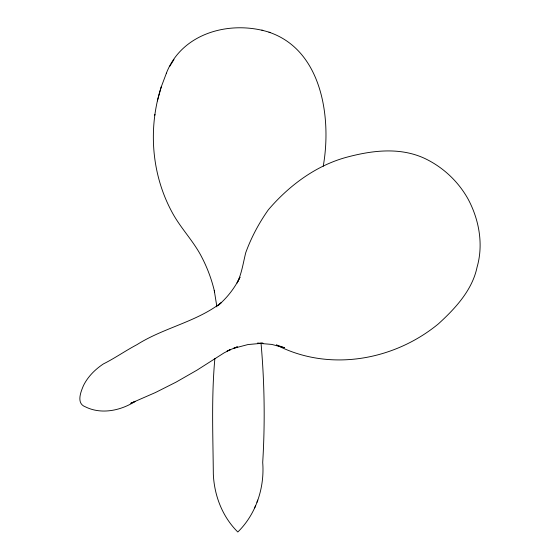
<?xml version="1.0" encoding="UTF-8"?>
<svg xmlns="http://www.w3.org/2000/svg" width="560" height="560" viewBox="0 0 560 560"><rect width="100%" height="100%" fill="white"/><g stroke="black" fill="none" stroke-linecap="round" stroke-linejoin="round"><path stroke-width="0.84" d="M214.879 358.498C211.33 396.935 212.982 435.54 213.325 474.019C214.214 495.453 222.404 516.838 237.818 532C256.053 514.164 264.712 487.683 262.703 462.469C265.146 422.632 264.523 382.613 261.002 342.86M161.315 86.667C148.015 127.491 151.333 173.586 171.696 211.54C180.257 227.934 193.725 241.101 202.02 257.656C207.627 268.513 211.862 280.049 214.606 291.956L214.277 290.577L216.909 306.908M323.239 166.215C331.751 118.244 322.182 50.141 268.982 32.193M154.756 115.22L154.952 114.387M157.374 100.912L161.266 86.856L166.404 73.178M254.667 507.871L255.437 505.925M256.928 502.243L257.789 500.066M166.355 73.262C182.175 32.144 231.637 19.852 270.207 32.557M173.978 59.521L169.729 66.36M261.87 30.086L262.836 30.38M284.382 347.718L271.684 344.4L257.397 343.21L263.032 343.203L247.996 344.547L233.8 348.292L237.391 346.822L227.073 351.015L230.587 349.58L224.154 352.835L196.966 370.167L176.078 382.13L155.449 392.532L130.795 403.291L135.1 401.464C120.666 410.641 101.269 414.771 85.407 406.84C75.992 403.508 80.808 391.762 83.566 385.371C88.011 376.488 95.172 369.397 103.369 363.937C114.933 358.176 125.531 350.686 136.976 344.652C163.562 327.796 195.958 322.077 220.99 302.869L217.917 305.641C227.143 297.808 234.703 288.064 240.016 277.186L237.083 283.01C241.801 273.476 243.173 262.864 245.749 252.658C251.272 237.468 258.993 223.013 268.317 209.825C288.68 185.983 315.084 166.089 345.59 157.528C371.476 150.479 399.63 146.755 424.795 158.466C442.953 167.104 458.15 181.321 467.978 198.87C479.087 219.478 483.658 244.433 477.057 267.204C472.283 290.227 455.217 308.518 438.403 323.862C393.687 360.689 328.79 372.12 276.409 344.946L284.375 347.676"/></g></svg>
